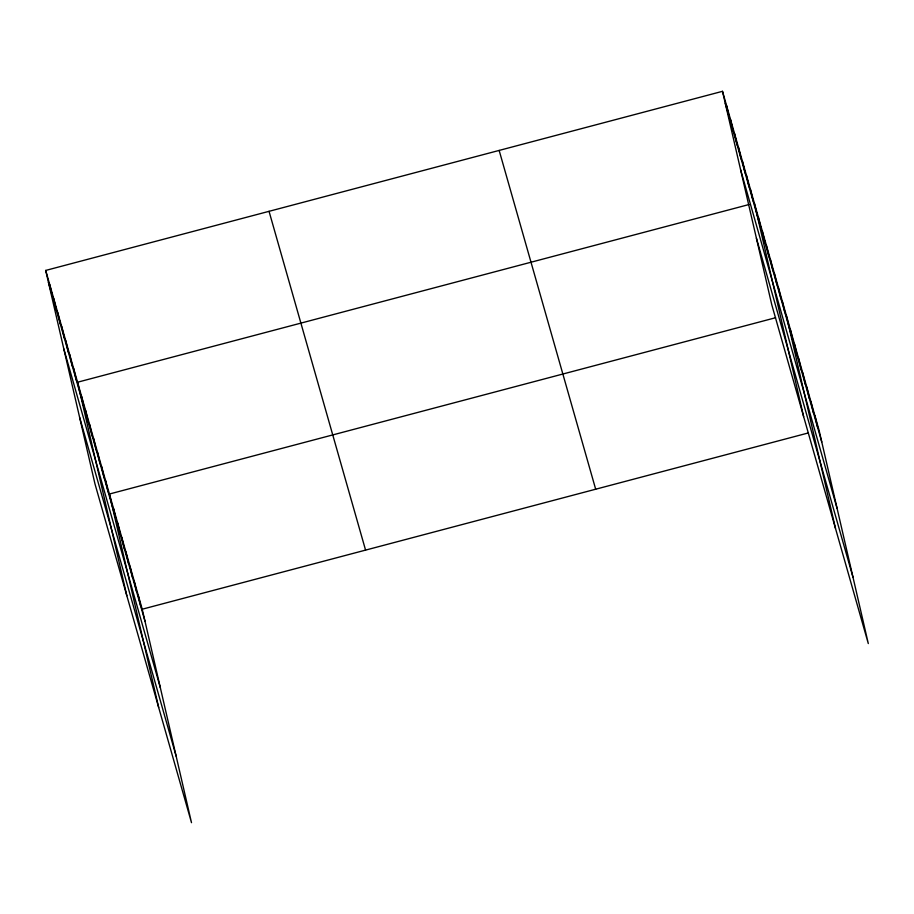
<?xml version="1.0" encoding="UTF-8"?>
<svg xmlns="http://www.w3.org/2000/svg" width="914" height="914" viewBox="0 0 914 914"><rect width="100%" height="100%" fill="white"/><g stroke="black" fill="none" stroke-linecap="round" stroke-linejoin="round"><path stroke-width="1.37" d="M45.7 270.43L142.218 609.215L191.506 822.68L94.976 483.894L45.7 270.43L722.494 91.32L819.024 430.106L868.3 643.57L771.782 304.785L722.494 91.32M749.034 204.53L77.553 382.223L126.829 595.688M775.563 317.741L109.406 494.028L158.682 707.493M142.218 609.215L808.387 432.928M725.248 103.202L821.766 441.988M740.603 169.73L837.121 508.515M756.426 238.268L852.945 577.054M499.158 150.433L595.677 489.219M269.047 211.328L365.566 550.114M48.442 282.312L144.96 621.097M63.797 348.828L160.316 687.614M79.621 417.367L176.139 756.152M814.911 415.71L817.664 427.592M810.809 401.315L813.551 413.197M806.708 386.919L809.45 398.79M802.606 372.512L805.348 384.394M798.505 358.117L801.247 369.999M794.403 343.721L797.145 355.603M790.302 329.326L793.044 341.196M786.2 314.919L835.487 528.383M782.224 300.946L784.966 312.828M778.237 286.973L780.979 298.855M774.261 273L777.003 284.882M770.274 259.028L773.016 270.898M766.298 245.043L769.04 256.925M762.31 231.071L765.052 242.953M758.334 217.098L761.076 228.98M754.347 203.125L803.635 416.59M750.371 189.152L753.113 201.023M746.384 175.168L749.126 187.05M742.408 161.195L745.15 173.077M738.421 147.223L741.163 159.105M734.445 133.25L737.187 145.132M730.457 119.277L733.199 131.148M726.481 105.304L729.223 117.175M138.117 594.82L140.859 606.69M134.015 580.413L136.757 592.295M129.914 566.017L132.656 577.899M125.812 551.622L128.554 563.504M121.711 537.226L124.453 549.097M117.609 522.819L120.351 534.701M113.507 508.424L116.249 520.306M105.418 480.056L108.16 491.926M101.443 466.071L104.185 477.953M97.455 452.099L100.197 463.981M93.479 438.126L96.221 450.008M89.492 424.153L92.234 436.035M85.516 410.18L88.258 422.062M81.529 396.208L84.271 408.078M73.566 368.251L76.308 380.133M69.59 354.278L72.332 366.16M65.602 340.305L68.344 352.187M61.626 326.332L64.368 338.203M57.639 312.348L60.381 324.23M53.663 298.375L56.405 310.257M49.676 284.403L52.429 296.285"/></g></svg>
